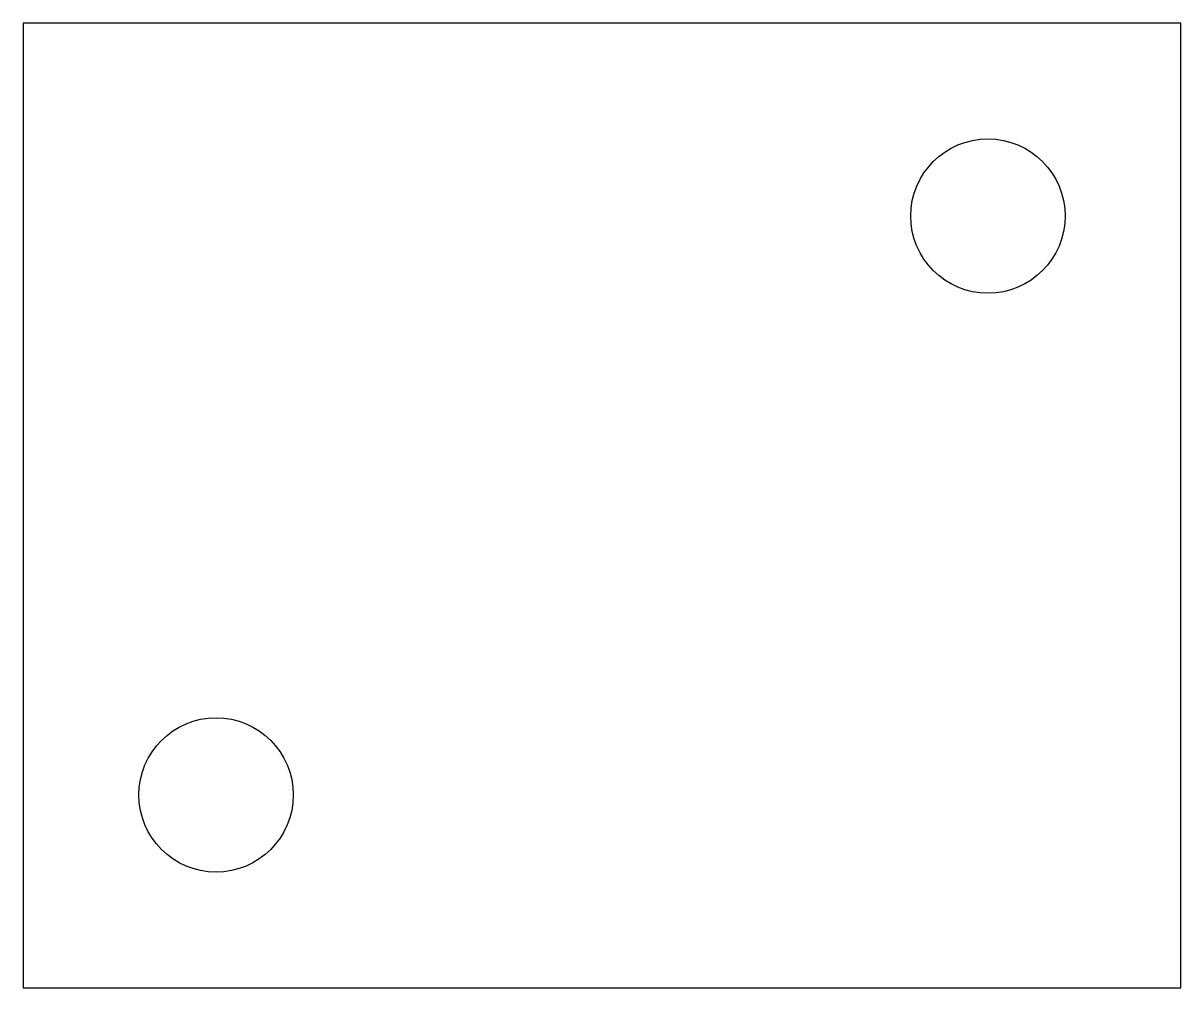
# Model space of a CAD drawing. Header units: millimetres. Extents: x -8 to 4, y -21 to -11.
import ezdxf

# ---------------------------------------------------------------- set-up
doc = ezdxf.new("R2010")
doc.units = ezdxf.units.MM

msp = doc.modelspace()

# ---------------------------------------------------------------- linework, layer by layer
msp.add_lwpolyline([(-8, -21), (4, -21), (4, -11), (-8, -11)], close=True)
for centre in [(2, -13), (-6, -19)]:
    msp.add_circle(centre, 0.8)

doc.saveas('drawing.dxf')
